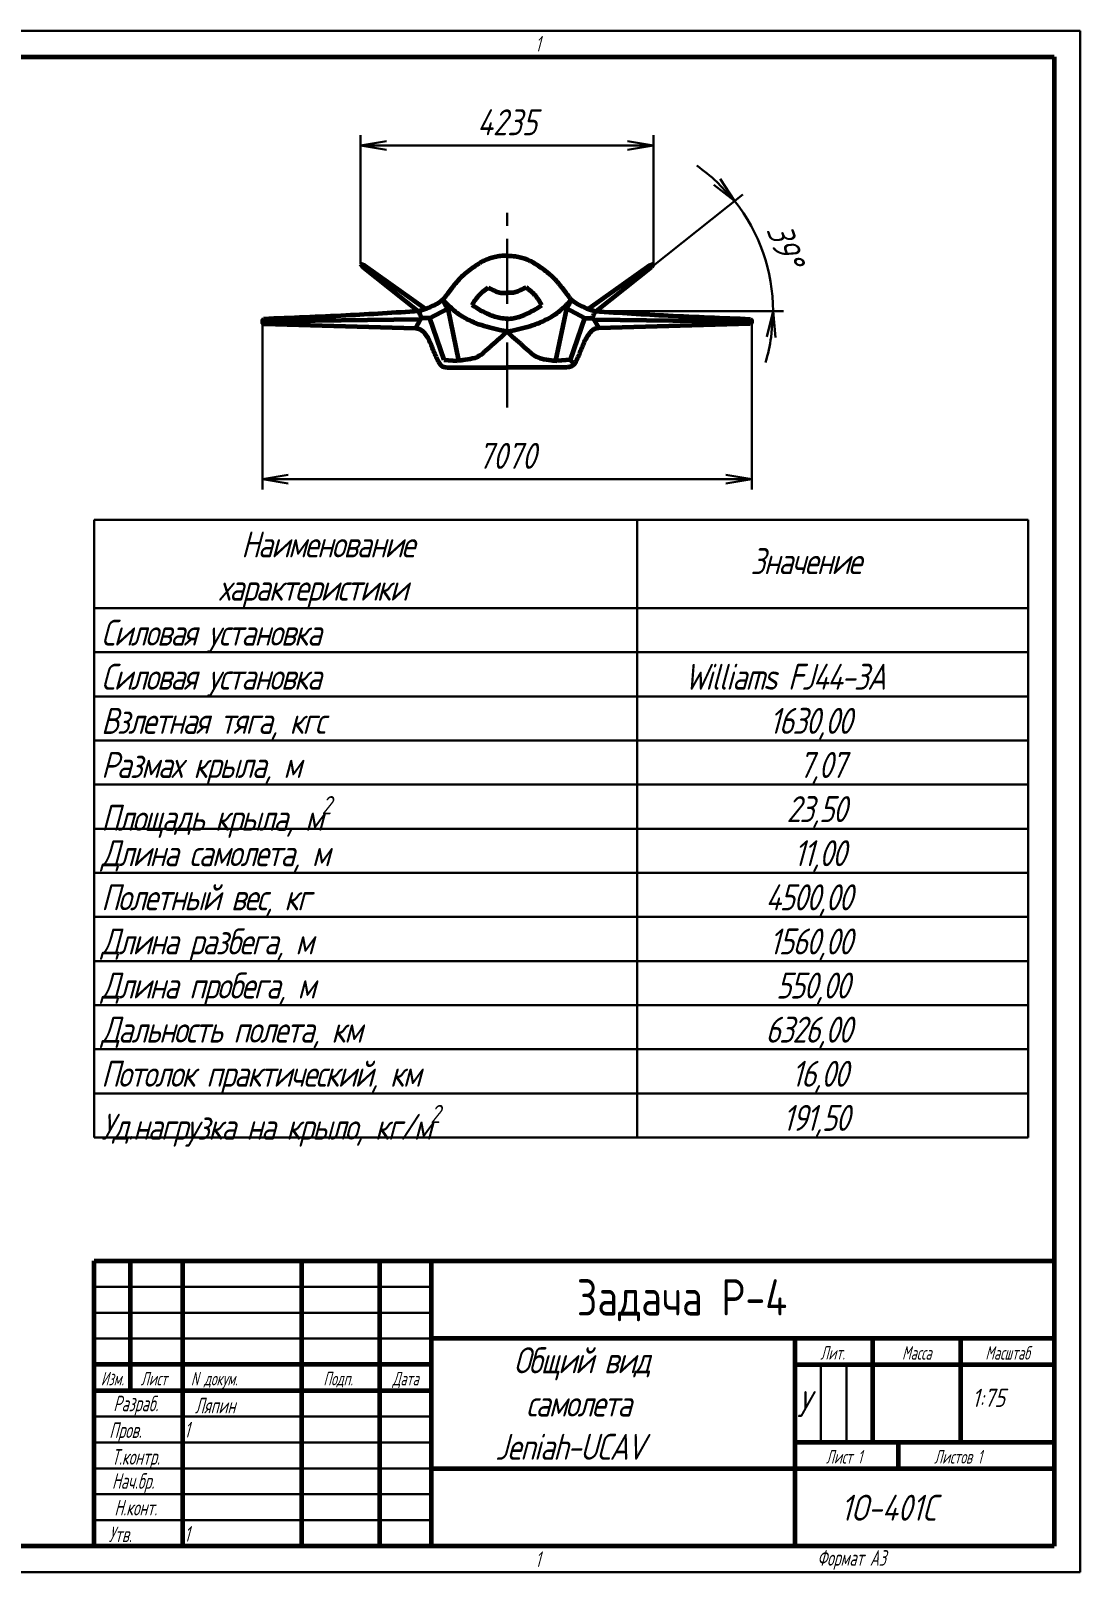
# Model space of a CAD drawing. Header units: millimetres. Extents: x -985956116104 to 1932156, y -552630487266 to 633586.
# Drawn here: x 6205.4 to 6407.6, y 37073.7 to 37370.7 of the extents above; entities that cross this region are included whole.
import ezdxf
from ezdxf.enums import TextEntityAlignment as Align

# ---------------------------------------------------------------- set-up
doc = ezdxf.new("R2010")
doc.units = ezdxf.units.MM
doc.linetypes.add('CENTER', pattern=[2, 1.25, -0.25, 0.25, -0.25])
for name, color, linetype, lineweight in [('_axes (Оси)', 6, 'CENTER', 30), ('_basic (Основной)', 4, 'Continuous', 60), ('_contour (Тонкий)', 7, 'Continuous', 30), ('_inscription (Знаки)', 30, 'Continuous', 80), ('_remote (Тонкий)', 9, 'Continuous', 30), ('_text (Надписи)', 2, 'Continuous', 30)]:
    doc.layers.add(name, color=color, linetype=linetype, lineweight=lineweight)
doc.styles.add('ESKD', font='eskd.shx', dxfattribs={"oblique": 15, "height": 5})
doc.dimstyles.new('ESKD', dxfattribs={"dimtxt": 5, "dimasz": 5, "dimexe": 2, "dimexo": 0, "dimgap": 2, "dimtad": 1, "dimtoh": 1, "dimzin": 12, "dimdsep": 46, "dimtxsty": 'ESKD', "dimblk1": 'OPEN', "dimblk2": 'OPEN', "dimsah": 1, "dimcen": 5, "dimclrd": 256, "dimclre": 256, "dimclrt": 2, "dimadec": 0, "dimazin": 0, "dimtfac": 1, "dimtmove": 0, "dimatfit": 3, "dimldrblk": 'OPEN', "dimfxl": 1, "dimtolj": 1, "dimtzin": 12, "dimlwd": -1, "dimlwe": -1, "dimarcsym": 0})

# ---------------------------------------------------------------- blocks, each defined once
blk = doc.blocks.new('_OPEN')
at = {"color": 0, "linetype": 'ByBlock'}
for p, q in [((-1, 0.167), (0, 0)), ((0, 0), (-1, -0.167)), ((0, 0), (-1, 0))]:
    blk.add_line(p, q, dxfattribs=at)
blk = doc.blocks.new('*D583')
at = {"layer": '_contour (Тонкий)', "transparency": 16777216}
for p, q in [((6268.97, 37325.79), (6268.97, 37350.55)), ((6273.97, 37348.55), (6320.43, 37348.55)), ((6325.43, 37325.79), (6325.43, 37350.55))]:
    blk.add_line(p, q, dxfattribs=at)
at = {"layer": 'Defpoints', "color": 0, "transparency": 16777216}
for p in [(6325.43, 37348.55), (6268.97, 37325.79), (6325.43, 37325.79)]:
    blk.add_point(p, dxfattribs=at)
at = {"layer": '_contour (Тонкий)', "transparency": 16777216, "xscale": 5, "yscale": 5, "zscale": 5, "rotation": 180}
blk.add_blockref('_OPEN', (6268.97, 37348.55), dxfattribs=at)
at = {"layer": '_contour (Тонкий)', "transparency": 16777216, "xscale": 5, "yscale": 5, "zscale": 5}
blk.add_blockref('_OPEN', (6325.43, 37348.55), dxfattribs=at)
at = {"layer": '_contour (Тонкий)', "color": 2, "transparency": 16777216, "insert": (6297.2, 37353.05), "char_height": 5, "attachment_point": 5, "style": 'ESKD'}
blk.add_mtext('\\A1;4235', dxfattribs=at)
blk = doc.blocks.new('*D584')
at = {"layer": '_contour (Тонкий)', "transparency": 16777216}
for p, q in [((6250.05, 37314.65), (6250.05, 37282.27)), ((6344.34, 37314.65), (6344.34, 37282.27)), ((6255.05, 37284.27), (6339.34, 37284.27))]:
    blk.add_line(p, q, dxfattribs=at)
at = {"layer": 'Defpoints', "color": 0, "transparency": 16777216}
for p in [(6250.05, 37314.65), (6344.34, 37314.65), (6344.34, 37284.27)]:
    blk.add_point(p, dxfattribs=at)
at = {"layer": '_contour (Тонкий)', "transparency": 16777216, "xscale": 5, "yscale": 5, "zscale": 5, "rotation": 180}
blk.add_blockref('_OPEN', (6250.05, 37284.27), dxfattribs=at)
at = {"layer": '_contour (Тонкий)', "transparency": 16777216, "xscale": 5, "yscale": 5, "zscale": 5}
blk.add_blockref('_OPEN', (6344.34, 37284.27), dxfattribs=at)
at = {"layer": '_contour (Тонкий)', "color": 2, "transparency": 16777216, "insert": (6297.2, 37288.77), "char_height": 5, "attachment_point": 5, "style": 'ESKD'}
blk.add_mtext('\\A1;7070', dxfattribs=at)
blk = doc.blocks.new('*D593')
at = {"layer": '_contour (Тонкий)', "transparency": 16777216}
for p, q in [((6325.01, 37325.13), (6342.61, 37339.14)), ((6337.01, 37316.64), (6350.47, 37316.64))]:
    blk.add_line(p, q, dxfattribs=at)
for start, end in [(46.9409, 55.3486), (0, 38.5333), (343.1847, 351.5924)]:
    blk.add_arc((6314.36, 37316.64), 34.1, start, end, dxfattribs=at)
at = {"layer": 'Defpoints', "color": 0, "transparency": 16777216}
for p in [(6325.01, 37325.13), (6347.61, 37324.23), (6314.16, 37316.64), (6314.35, 37316.63), (6337.01, 37316.64)]:
    blk.add_point(p, dxfattribs=at)
at = {"layer": '_contour (Тонкий)', "transparency": 16777216, "xscale": 5, "yscale": 5, "zscale": 5}
for p, rotation in [((6341.04, 37337.89), 312.7371070352282), ((6348.47, 37316.64), 85.79618386144905)]:
    blk.add_blockref('_OPEN', p, dxfattribs=dict(at, rotation=rotation))
at = {"layer": '_contour (Тонкий)', "color": 2, "transparency": 16777216, "insert": (6350.81, 37329.38), "char_height": 5, "attachment_point": 5, "rotation": 289.2666, "style": 'ESKD'}
blk.add_mtext('\\A1;39°', dxfattribs=at)

msp = doc.modelspace()

# ---------------------------------------------------------------- linework, layer by layer
at = {"layer": '_axes (Оси)', "ltscale": 10, "transparency": 33554687}
msp.add_line((6297.198, 37298.099), (6297.198, 37336.414), dxfattribs=at)
at = {"layer": '_basic (Основной)', "transparency": 33554687}
for p, q in [((6007.646, 37365.672), (6402.646, 37365.672)), ((6402.646, 37365.672), (6402.646, 37078.672)), ((6268.965, 37325.787), (6269.383, 37325.126)), ((6268.965, 37325.787), (6269.752, 37325.431)), ((6269.383, 37325.126), (6280.048, 37316.633)), ((6269.752, 37325.431), (6281.489, 37317.072)), ((6324.645, 37325.431), (6312.908, 37317.072)), ((6325.013, 37325.126), (6314.349, 37316.633)), ((6325.432, 37325.787), (6324.645, 37325.431)), ((6325.432, 37325.787), (6325.013, 37325.126)), ((6280.819, 37315.293), (6280.454, 37315.025)), ((6282.265, 37315.293), (6280.819, 37315.293)), ((6282.265, 37315.293), (6285.77, 37317.197)), ((6282.265, 37315.293), (6285.027, 37307.305)), ((6285.77, 37317.197), (6287.84, 37307.125)), ((6308.627, 37317.197), (6306.557, 37307.125)), ((6312.131, 37315.293), (6308.627, 37317.197)), ((6312.131, 37315.293), (6309.37, 37307.305)), ((6312.131, 37315.293), (6313.577, 37315.293)), ((6313.577, 37315.293), (6313.943, 37315.025)), ((6280.454, 37315.025), (6250.055, 37314.682)), ((6250.327, 37314.213), (6279.528, 37313.395)), ((6280.454, 37315.025), (6279.528, 37313.395)), ((6313.943, 37315.025), (6344.342, 37314.682)), ((6313.943, 37315.025), (6314.869, 37313.395)), ((6344.07, 37314.213), (6314.869, 37313.395)), ((6285.027, 37307.305), (6287.566, 37307.101)), ((6309.37, 37307.305), (6306.831, 37307.101)), ((6309.37, 37307.305), (6310.146, 37306.446)), ((6285.675, 37305.819), (6297.198, 37305.819)), ((6308.721, 37305.819), (6297.198, 37305.819)), ((6282.646, 37078.672), (6282.646, 37133.672)), ((6402.646, 37078.672), (6007.646, 37078.672))]:
    msp.add_line(p, q, dxfattribs=at)
at = {"layer": '_basic (Основной)', "linetype": 'Continuous', "transparency": 33554687}
for p, q in [((6217.646, 37133.672), (6402.646, 37133.672)), ((6217.646, 37078.672), (6217.646, 37133.672)), ((6224.646, 37108.672), (6224.646, 37133.672)), ((6234.646, 37133.672), (6234.646, 37078.672)), ((6257.646, 37078.672), (6257.646, 37133.672)), ((6272.646, 37133.672), (6272.646, 37078.672)), ((6402.646, 37118.672), (6282.646, 37118.672)), ((6352.646, 37118.672), (6352.646, 37078.672)), ((6367.646, 37118.672), (6367.646, 37098.672)), ((6384.646, 37098.672), (6384.646, 37118.672)), ((6282.646, 37113.672), (6217.646, 37113.672)), ((6352.646, 37113.672), (6402.646, 37113.672)), ((6217.646, 37108.672), (6282.646, 37108.672)), ((6402.646, 37098.672), (6352.646, 37098.672)), ((6372.646, 37093.672), (6372.646, 37098.672)), ((6282.646, 37093.672), (6402.646, 37093.672))]:
    msp.add_line(p, q, dxfattribs=at)
at = {"layer": '_basic (Основной)', "transparency": 33554687}
for points, start_tangent, end_tangent in [([(6297.198, 37327.296), (6295.954, 37327.266), (6294.8, 37327.077), (6292.8, 37326.384), (6290.971, 37325.278), (6288.656, 37323.485), (6286.821, 37321.431), (6286.064, 37320.474), (6285.194, 37319.307), (6284.458, 37318.591), (6282.92, 37317.689), (6281.809, 37317.196), (6280.232, 37316.644)], (-0.0133619, 0.0000986), (-0.0126966, -0.0041345)), ([(6297.198, 37327.296), (6298.443, 37327.266), (6299.597, 37327.077), (6301.597, 37326.384), (6303.426, 37325.278), (6305.741, 37323.485), (6307.575, 37321.431), (6308.333, 37320.474), (6309.203, 37319.307), (6309.938, 37318.591), (6311.477, 37317.689), (6312.587, 37317.196), (6314.165, 37316.644)], (0.0133619, 0.0000986), (0.0126966, -0.0041345)), ([(6290.497, 37317.791), (6291.615, 37319.523), (6293.544, 37321.227)], (0.0066181, 0.0117295), (0.0107587, 0.0081689)), ([(6293.544, 37321.227), (6294.396, 37320.779), (6295.326, 37320.387), (6296.23, 37320.184), (6297.198, 37320.158)], (0.011715, -0.0063669), (0.0133728, 0.0001875)), ([(6300.852, 37321.227), (6300.001, 37320.779), (6299.07, 37320.387), (6298.167, 37320.184), (6297.198, 37320.158)], (-0.011715, -0.0063669), (-0.0133728, 0.0001875)), ([(6303.9, 37317.791), (6302.781, 37319.523), (6300.852, 37321.227)], (-0.0066181, 0.0117295), (-0.0107587, 0.0081689)), ([(6297.198, 37312.706), (6295.813, 37312.987), (6291.792, 37314.114), (6288.155, 37315.88), (6285.953, 37317.697), (6284.805, 37318.894)], (-0.013082, 0.0025821), (-0.009081, 0.0097582)), ([(6285.77, 37317.197), (6285.34, 37317.81), (6284.805, 37318.894)], (-0.0079927, 0.0107167), (-0.0053523, 0.0122809)), ([(6297.198, 37312.706), (6298.583, 37312.987), (6302.605, 37314.114), (6306.242, 37315.88), (6308.444, 37317.697), (6309.591, 37318.894)], (0.013082, 0.0025821), (0.009081, 0.0097582)), ([(6308.627, 37317.197), (6309.057, 37317.81), (6309.591, 37318.894)], (0.0079927, 0.0107167), (0.0053523, 0.0122809)), ([(6250.287, 37315.133), (6250.118, 37314.963), (6250.064, 37314.547), (6250.126, 37314.337), (6250.327, 37314.213)], (-0.0107082, -0.0087524), (0.0132183, -0.0055541)), ([(6280.232, 37316.644), (6266.157, 37315.817), (6250.287, 37315.133)], (-0.0133079, -0.0008312), (-0.0133238, -0.0005192)), ([(6280.819, 37315.293), (6280.578, 37315.741), (6280.389, 37316.173), (6280.232, 37316.644)], (-0.0065259, 0.0116314), (-0.0039553, 0.0127419)), ([(6297.198, 37315.165), (6295.921, 37315.304), (6293.852, 37315.919), (6292.088, 37316.8), (6290.497, 37317.791)], (-0.0133116, 0.001076), (-0.0112032, 0.007242)), ([(6297.198, 37315.165), (6298.476, 37315.304), (6300.545, 37315.919), (6302.309, 37316.8), (6303.9, 37317.791)], (0.0133116, 0.001076), (0.0112032, 0.007242)), ([(6313.577, 37315.293), (6313.819, 37315.741), (6314.008, 37316.173), (6314.165, 37316.644)], (0.0065259, 0.0116314), (0.0039553, 0.0127419)), ([(6314.165, 37316.644), (6328.24, 37315.817), (6344.11, 37315.133)], (0.0133079, -0.0008312), (0.0133238, -0.0005192)), ([(6344.11, 37315.133), (6344.279, 37314.963), (6344.333, 37314.547), (6344.271, 37314.337), (6344.07, 37314.213)], (0.0107082, -0.0087524), (-0.0132183, -0.0055541)), ([(6279.528, 37313.395), (6280.398, 37313.169), (6281.428, 37312.237), (6282.555, 37310.17), (6283.524, 37307.823), (6283.98, 37306.903), (6284.222, 37306.487), (6284.493, 37306.177), (6284.832, 37305.984), (6285.675, 37305.819)], (0.013407, -0.0022876), (0.0134107, -0.0013878)), ([(6297.198, 37312.706), (6296.121, 37311.733), (6294.635, 37310.402), (6293.124, 37309.071), (6291.843, 37308.022), (6290.563, 37307.51), (6288.667, 37307.203), (6287.566, 37307.101)], (-0.0099001, -0.0089273), (-0.013281, -0.0011756)), ([(6297.198, 37312.706), (6298.276, 37311.733), (6299.762, 37310.402), (6301.273, 37309.071), (6302.553, 37308.022), (6303.834, 37307.51), (6305.729, 37307.203), (6306.831, 37307.101)], (0.0099001, -0.0089273), (0.013281, -0.0011756)), ([(6314.869, 37313.395), (6313.999, 37313.169), (6312.969, 37312.237), (6311.842, 37310.17), (6310.872, 37307.823), (6310.417, 37306.903), (6310.175, 37306.487), (6309.903, 37306.177), (6309.564, 37305.984), (6308.721, 37305.819)], (-0.013407, -0.0022876), (-0.0134107, -0.0013878))]:
    msp.add_spline(points, degree=3, dxfattribs=dict(at, start_tangent=start_tangent, end_tangent=end_tangent))
at = {"layer": '_contour (Тонкий)', "transparency": 33554687}
for p, q in [((5987.646, 37370.672), (6407.646, 37370.672)), ((6407.646, 37370.672), (6407.646, 37073.672)), ((6314.165, 37316.644), (6337.008, 37316.644)), ((6217.646, 37276.434), (6397.646, 37276.434)), ((6217.646, 37276.434), (6217.646, 37267.934)), ((6322.282, 37259.434), (6322.282, 37276.434)), ((6397.646, 37259.434), (6397.646, 37276.434)), ((6217.646, 37267.934), (6217.646, 37259.434)), ((6217.646, 37259.434), (6397.646, 37259.434)), ((6217.646, 37259.434), (6217.646, 37250.934)), ((6322.282, 37250.934), (6322.282, 37259.434)), ((6397.646, 37259.434), (6397.646, 37250.934)), ((6217.646, 37250.934), (6397.646, 37250.934)), ((6217.646, 37250.934), (6217.646, 37242.434)), ((6322.282, 37250.934), (6322.282, 37157.434)), ((6397.646, 37250.934), (6397.646, 37243.935)), ((6397.646, 37243.935), (6397.646, 37157.434)), ((6217.646, 37242.434), (6397.646, 37242.434)), ((6217.646, 37242.434), (6217.646, 37233.934)), ((6217.646, 37233.934), (6397.646, 37233.934)), ((6217.646, 37233.934), (6217.646, 37225.434)), ((6217.646, 37225.434), (6397.646, 37225.434)), ((6217.646, 37225.434), (6217.646, 37216.934)), ((6217.646, 37216.934), (6397.646, 37216.934)), ((6217.646, 37216.934), (6217.646, 37208.434)), ((6217.646, 37208.434), (6397.646, 37208.434)), ((6217.646, 37208.434), (6217.646, 37199.934)), ((6217.646, 37199.934), (6397.646, 37199.934)), ((6217.646, 37199.934), (6217.646, 37191.434)), ((6217.646, 37191.434), (6397.646, 37191.434)), ((6217.646, 37191.434), (6217.646, 37182.934)), ((6217.646, 37182.934), (6397.646, 37182.934)), ((6217.646, 37182.934), (6217.646, 37174.434)), ((6217.646, 37174.434), (6397.646, 37174.434)), ((6217.646, 37174.434), (6217.646, 37165.934)), ((6217.646, 37165.934), (6397.646, 37165.934)), ((6217.646, 37165.934), (6217.646, 37157.434)), ((6217.646, 37157.434), (6397.646, 37157.434)), ((6407.646, 37073.672), (5987.646, 37073.672))]:
    msp.add_line(p, q, dxfattribs=at)
at = {"layer": '_remote (Тонкий)', "linetype": 'Continuous', "transparency": 33554687}
for p, q in [((6217.646, 37128.672), (6282.646, 37128.672)), ((6282.646, 37123.672), (6217.646, 37123.672)), ((6217.646, 37118.672), (6282.646, 37118.672)), ((6282.646, 37103.672), (6217.646, 37103.672)), ((6217.646, 37098.672), (6282.646, 37098.672)), ((6282.646, 37093.672), (6217.646, 37093.672)), ((6217.646, 37088.672), (6282.646, 37088.672)), ((6282.646, 37083.672), (6217.646, 37083.672))]:
    msp.add_line(p, q, dxfattribs=at)
at = {"layer": '_remote (Тонкий)', "transparency": 33554687}
for p, q in [((6357.646, 37098.672), (6357.646, 37113.672)), ((6362.646, 37113.672), (6362.646, 37098.672))]:
    msp.add_line(p, q, dxfattribs=at)

# ---------------------------------------------------------------- texts
at = {"layer": '_contour (Тонкий)', "color": 2, "transparency": 33554687, "char_height": 5, "attachment_point": 1, "style": 'ESKD'}
for s, width, heights, insert in [('\\pi26.98394;{\\T0.9;Наименование\\P\\pi22.65061;характеристики}', 103.15836, [17.305], (6218.981, 37274.207)), ('\\pi21.82565;{\\T0.9;Значение}', 75.36466, [17.305], (6322.282, 37270.986)), ('{\\T0.9;Силовая установка}', 88.66534, [5.754], (6218.981, 37257.207)), ('{\\T0.9;Силовая установка}', 88.66534, [5.754], (6218.981, 37248.707)), ('\\pi7.76055;{\\T0.9;Williams FJ44-3A}', 74.06872, [5.754], (6323.617, 37248.707)), ('{\\T0.9;Взлетная тяга, кгс}', 88.66534, [5.754], (6218.981, 37240.207)), ('\\pi24.1296;{\\T0.9;1630,00}', 74.06872, [5.754], (6323.617, 37240.207)), ('{\\T0.9;Размах крыла, м}', 88.66534, [5.754], (6218.981, 37231.707)), ('\\pi29.81687;{\\T0.9;7,07}', 74.06872, [5.754], (6323.617, 37231.707)), ('\\A1;{\\T0.9;Площадь крыла, м\\H0.7x;\\S2^ ;}', 88.66534, [5.754], (6218.981, 37223.22)), ('\\pi27.44446;{\\T0.9;23,50}', 74.06872, [5.754], (6323.617, 37223.207)), ('{\\T0.9;Длина самолета, м}', 88.66534, [5.754], (6218.981, 37214.707)), ('\\pi28.84388;{\\T0.9;11,00}', 74.06872, [5.754], (6323.617, 37214.707)), ('{\\T0.9;Полетный вес, кг}', 88.66534, [5.754], (6218.981, 37206.207)), ('\\pi23.38204;{\\T0.9;4500,00}', 74.06872, [5.754], (6323.617, 37206.207)), ('{\\T0.9;Длина разбега, м}', 88.66534, [5.754], (6218.981, 37197.707)), ('\\pi24.1296;{\\T0.9;1560,00}', 74.06872, [5.754], (6323.617, 37197.707)), ('{\\T0.9;Длина пробега, м}', 88.66534, [5.754], (6218.981, 37189.207)), ('\\pi25.4292;{\\T0.9;550,00}', 74.06872, [5.754], (6323.617, 37189.207)), ('{\\T0.9;Дальность полета, км}', 88.66534, [5.754], (6218.981, 37180.707)), ('\\pi23.37349;{\\T0.9;6326,00}', 74.06872, [5.754], (6323.617, 37180.707)), ('{\\T0.9;Потолок практический, км}', 107.74218, [5.754], (6218.981, 37172.207)), ('\\pi28.41531;{\\T0.9;16,00}', 74.06872, [5.754], (6323.617, 37172.207)), ('\\A1;{\\T0.9;Уд.нагрузка на крыло, кг/м\\H0.7x;\\S2^ ;}', 107.01635, [4.393], (6218.981, 37163.707)), ('\\pi26.70103;{\\T0.9;191,50}', 74.06872, [5.754], (6323.617, 37163.707)), ('\\pi15.82436;{\\T0.9;Общий вид\\P\\pi18.22485;самолета \\P\\pi12.27308;Jeniah-UCAV}', 70.09073, [25.222], (6282.646, 37116.996))]:
    msp.add_mtext_dynamic_manual_height_columns(s, width=width, gutter_width=12.5, heights=heights, dxfattribs=dict(at, insert=insert))
at = {"layer": '_inscription (Знаки)', "transparency": 33554687, "style": 'ESKD'}
msp.add_text('Задача Р-4', height=7, dxfattribs=at).set_placement((6310.639, 37123.124))
at = {"layer": '_text (Надписи)', "transparency": 33554687, "style": 'ESKD', "oblique": 15, "width": 0.8}
for s, height, p in [('1', 3, (6302.646, 37366.672)), ('N докум.', 2.6, (6236.279, 37109.659)), ('Ляпин', 3, (6237.046, 37104.275)), ('1', 3, (6235.016, 37099.618)), ('1', 3, (6235.016, 37079.55)), ('1', 3, (6302.646, 37074.672)), ('Формат А3', 3, (6356.958, 37074.915))]:
    msp.add_text(s, height=height, dxfattribs=at).set_placement(p)
for s, height, p in [('Лит.', 2.6, (6359.936, 37114.629)), ('Масса', 2.6, (6376.159, 37114.629)), ('Масштаб', 2.6, (6393.657, 37114.629)), ('Изм.', 2.6, (6221.146, 37109.672)), ('Лист', 2.6, (6229.146, 37109.672)), ('Подп.', 2.6, (6264.646, 37109.672)), ('Дата', 2.6, (6277.646, 37109.672)), ('Разраб.', 3, (6225.646, 37104.672)), ('Пров.', 3, (6223.646, 37099.53)), ('Т.контр.', 3, (6225.646, 37094.387)), ('Лист 1', 2.6, (6362.133, 37094.6)), ('Листов 1', 2.6, (6384.107, 37094.6)), ('Hач.бр.', 3, (6225.146, 37089.744)), ('H.конт.', 3, (6225.646, 37084.601)), ('Утв.', 3, (6222.646, 37079.458))]:
    msp.add_text(s, height=height, dxfattribs=at).set_placement(p, align=Align.CENTER)
at = {"layer": '_text (Надписи)', "transparency": 33554687, "attachment_point": 1, "style": 'ESKD'}
for s, heights, insert, char_height in [('У', [0], (6353.074, 37108.558), 5), ('1:75', [3.5], (6386.802, 37109.015), 3.5)]:
    msp.add_mtext_dynamic_manual_height_columns(s, width=10.69599, gutter_width=25, heights=heights, dxfattribs=dict(at, insert=insert, char_height=char_height))
at = {"layer": '_text (Надписи)', "transparency": 33554687, "insert": (6352.646, 37088.589), "char_height": 5, "width": 50.53786, "attachment_point": 1, "line_spacing_factor": 0.857143, "style": 'ESKD'}
msp.add_mtext('\\pi8.87226;1О-401С', dxfattribs=at)

# ---------------------------------------------------------------- dimensions: what is measured, and where the dimension line sits
at = {"layer": '_contour (Тонкий)', "transparency": 33554687}
for base, p1, p2, text, picture, middle in [((6325.432, 37348.548), (6268.965, 37325.787), (6325.432, 37325.787), '4235', '*D583', (6297.198, 37353.048)), ((6344.344, 37284.268), (6250.053, 37314.652), (6344.344, 37314.652), '7070', '*D584', (6297.198, 37288.768))]:
    dim = msp.add_linear_dim(base=base, p1=p1, p2=p2, text=text, dimstyle='ESKD', dxfattribs=at)
    dim.commit()
    dim.dimension.update_dxf_attribs({"geometry": picture, "text_midpoint": middle})
dim = msp.add_angular_dim_2l(base=(6347.615, 37324.226), line1=((6314.165, 37316.644), (6337.008, 37316.644)), line2=((6325.013, 37325.126), (6314.349, 37316.633)), dimstyle='ESKD', dxfattribs=at)
dim.commit()
dim.dimension.update_dxf_attribs({"geometry": '*D593', "text_midpoint": (6350.806, 37329.382)})

doc.saveas('drawing.dxf')
